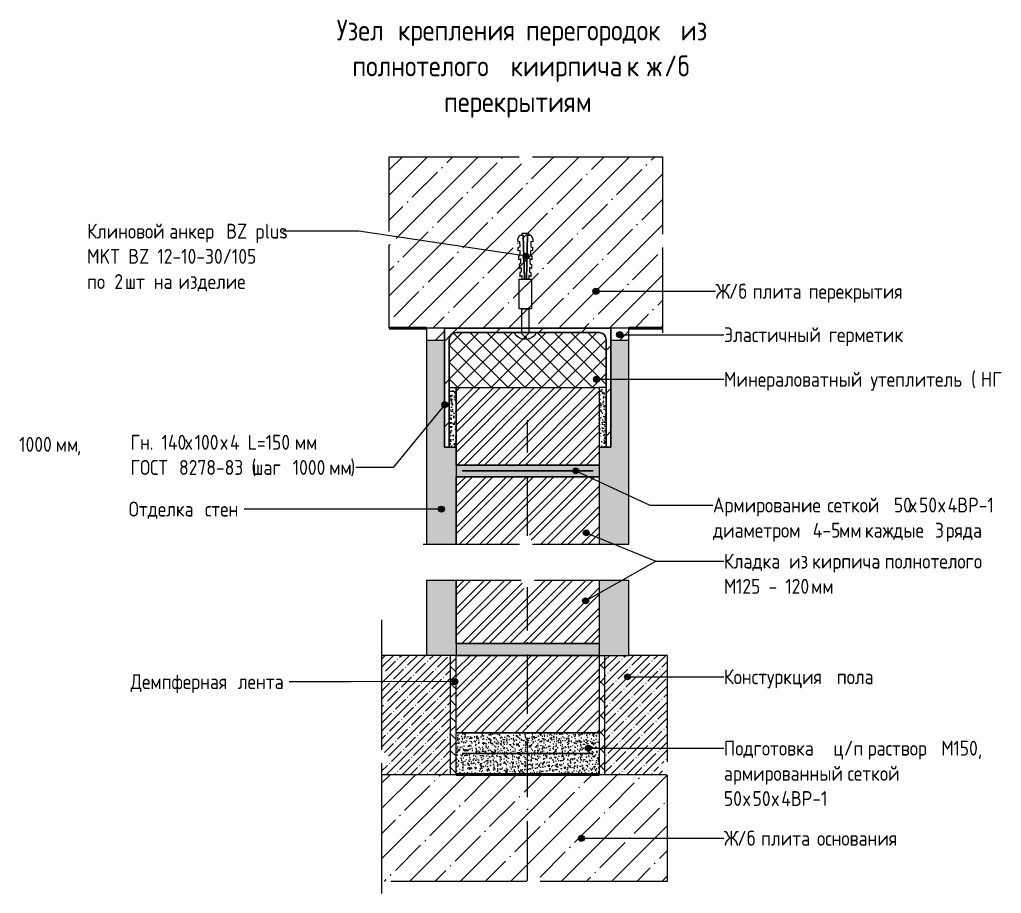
# Model space of a CAD drawing. Header units: millimetres. Extents: x -68946 to 288321, y -402657 to 324925.
# Drawn here: x 281234 to 282059, y 265297 to 266031 of the extents above; entities that cross this region are included whole.
import ezdxf

# ---------------------------------------------------------------- set-up
doc = ezdxf.new("R2010")
doc.units = ezdxf.units.MM
doc.linetypes.add('ADSK_Осевая', pattern=[70, 50, -10, 0, -10])
for name, color, linetype, lineweight in [('A-DETL-____-CNTR', 250, 'ADSK_Осевая', 9), ('A-DETL-____-MEDM', 250, 'Continuous', 30), ('A-DETL-____-OTLN', 250, 'Continuous', 5), ('A-DETL-____-THIN', 250, 'Continuous', 9), ('A-DETL-GENF-OTLN', 250, 'Continuous', 5), ('G-____-____-TEXT', 250, 'Continuous', 9)]:
    doc.layers.add(name, color=color, linetype=linetype, lineweight=lineweight)
doc.styles.add('GOST Common_3', font='', dxfattribs={"width": 0.9, "height": 12.5})
doc.styles.add('GOST Common_B', font='', dxfattribs={"width": 0.9, "height": 17.5})
doc.styles.get('GOST Common_3').set_extended_font_data('GOST Common')
doc.styles.get('GOST Common_B').set_extended_font_data('GOST Common', bold=True)
pattern_1 = [(0, (278695.5668, 263183.1883), (4.064, 1.016), [0.16764, -2.88, 0.16764, -2.88, -16.256]), (0, (278695.5668, 263183.1883), (4.064, 1.016), [-6.096, 0.16764, -5.928, 0.16764, -2.88, -7.112]), (0, (278695.5668, 263183.1883), (4.064, 1.016), [-15.24, 0.16764, -1.864, 0.16764, -4.912]), (120, (278697.0908, 263183.6963), (-2.9118818, 3.01152724), [0.16764, -2.88, 0.16764, -2.88, -16.256]), (120, (278697.0908, 263183.6963), (-2.9118818, 3.01152724), [-6.096, 0.16764, -5.928, 0.16764, -2.88, -7.112]), (120, (278697.0908, 263183.6963), (-2.9118818, 3.01152724), [-15.24, 0.16764, -1.864, 0.16764, -4.912]), (240, (278697.5988, 263185.7283), (-1.1521182, -4.02752724), [0.16764, -2.88, 0.16764, -2.88, -16.256]), (240, (278697.5988, 263185.7283), (-1.1521182, -4.02752724), [-6.096, 0.16764, -5.928, 0.16764, -2.88, -7.112]), (240, (278697.5988, 263185.7283), (-1.1521182, -4.02752724), [-15.24, 0.16764, -1.864, 0.16764, -4.912])]
pattern_2 = [(315, (-2238.359, 2905.072), (8.55387, 8.55387), []), (315, (-2238.359, 2899.37), (8.55387, 8.55387), [])]
pattern_3 = [(50, (278695.567, 263183.1883), (7.287275, -0.637261), [0.762, -8.382]), (355, (278695.567, 263183.188), (-1.409327, 7.64191), [0.6096, -6.706]), (100.451, (278696.174, 263183.135), (5.877948, 7.004428), [0.6476, -7.124]), (46.184, (278695.567, 263185.22), (10.84306, -1.681252), [1.143, -12.573]), (96.636, (278696.47, 263185.08), (9.495948, 9.896668), [0.9714, -10.685]), (351.184, (278695.567, 263185.22), (9.495953, 9.896555), [0.9144, -10.058]), (21, (278696.583, 263184.7123), (6.064644, -4.090302), [0.762, -8.382]), (326, (278696.583, 263184.712), (2.472247, 7.367021), [0.6096, -6.706]), (71.451, (278697.088, 263184.371), (8.536783, 3.276526), [0.6476, -7.124]), (37.5, (278695.5668, 263183.1883), (0.1236133, 3.3821639), [0.16764, -6.457, 0.16764, -6.64, -6.731]), (37.5, (278695.5668, 263183.1883), (0.1236133, 3.3821639), [-13.432, 0.16764, -6.563]), (7.5, (278695.567, 263183.1883), (2.6728276, 4.0071558), [0.16764, -3.713, 0.16764, -6.304, -2.565]), (7.5, (278695.567, 263183.1883), (2.6728276, 4.0071558), [-10.353, 0.16764, -2.398]), (327.5, (278693.3008, 263183.1883), (5.4234019, -0.2288281), [0.16764, -2.372, 0.16764, -7.757, -10.516]), (327.5, (278693.3008, 263183.1883), (5.4234019, -0.2288281), [-10.465, 0.16764, -10.348]), (317.5, (278692.285, 263183.1883), (5.924998, 1.0174316), [0.16764, -3.134, 0.16764, -5.095, -7.468]), (317.5, (278692.285, 263183.1883), (5.924998, 1.0174316), [-8.565, 0.16764, -7.3])]
pattern_4 = [(45, (278695.567, 263183.188), (-21.2132, 21.2132), [30, -5, 1, -5]), (45, (278695.567, 263204.388), (-21.2132, 21.2132), [])]
pattern_5 = [(45, (278695.567, 263183.188), (-6.735192, 6.735192), []), (45, (278702.302, 263183.188), (-6.735192, 6.735192), [11.906, -2.381, 0.16764, -2.214])]
pattern_6 = [(45, (278695.567, 263183.188), (-7.071068, 7.071068), []), (135, (278695.567, 263183.188), (-7.071068, -7.071068), [])]

# ---------------------------------------------------------------- blocks, each defined once
blk = doc.blocks.new('DET_Кладка_Кирпич_Разрез2 - 120мм_10мм__обычный-25064723-АР2_Узлы крепления стен_2_7')
at = {"layer": 'A-DETL-GENF-OTLN', "lineweight": 9}
h = blk.add_hatch(dxfattribs=at)
h.set_pattern_fill('FP_45', color=256, style=0, pattern_type=2)
h.set_pattern_definition(pattern_2)
h.paths.add_polyline_path([(10, -120), (75, -120), (75, 0), (10, 0)])
h = blk.add_hatch(dxfattribs=at)
h.set_pattern_fill('FP_45', color=256, style=0, pattern_type=2)
h.set_pattern_definition(pattern_2)
h.paths.add_polyline_path([(85, -62.82), (85, -120), (138.2, -120), (138.2, -65.63), (129.54, -57.25), (138.2, -54.5), (138.2, 0), (85, 0), (85, -60)])
h = blk.add_hatch(dxfattribs=at)
h.set_pattern_fill('FP_45', color=256, style=0, pattern_type=2)
h.set_pattern_definition(pattern_2)
h.paths.add_polyline_path([(168.2, -64.15), (168.2, -120), (225, -120), (225, 0), (168.2, 0), (168.2, -53.02), (176.86, -61.4), (176.76, -61.43)])
h = blk.add_hatch(dxfattribs=at)
h.set_pattern_fill('FP_45', color=256, style=0, pattern_type=2)
h.set_pattern_definition(pattern_2)
h.paths.add_polyline_path([(235, -120), (300, -120), (300, 0), (235, 0)])
at = {"layer": 'A-DETL-GENF-OTLN', "lineweight": 30}
for p, q in [((138.2, 0), (85, 0)), ((225, 0), (168.2, 0)), ((250, 0), (235, 0))]:
    blk.add_line(p, q, dxfattribs=at)
blk = doc.blocks.new('ADSK_Обрыв_Линия - По умолчанию-34239670-АР2_Узлы крепления стен_2_7')
at = {"layer": 'A-DETL-GENF-OTLN', "lineweight": 9}
for p, q in [((7.7, 0), (114.5, 0)), ((125.63, 0), (240, 0))]:
    blk.add_line(p, q, dxfattribs=at)
blk = doc.blocks.new('ADSK_Обрыв_Линия - По умолчанию-34239665-АР2_Узлы крепления стен_2_7')
at = {"layer": 'A-DETL-GENF-OTLN', "lineweight": 9}
for p, q in [((0, 0), (109.5, 0)), ((120.63, 0), (230, 0))]:
    blk.add_line(p, q, dxfattribs=at)
blk = doc.blocks.new('ADSK_Обрыв_Линия - По умолчанию-34239632-АР2_Узлы крепления стен_2_7')
at = {"layer": 'A-DETL-GENF-OTLN', "lineweight": 9}
for p, q in [((0, 0), (89.5, 0)), ((100.63, 0), (190, 0))]:
    blk.add_line(p, q, dxfattribs=at)
blk = doc.blocks.new('ADSK_Обрыв_Линия - По умолчанию-34239668-АР2_Узлы крепления стен_2_7')
at = {"layer": 'A-DETL-GENF-OTLN', "lineweight": 9}
for p, q in [((0, 0), (79.5, 0)), ((90.63, 0), (170, 0))]:
    blk.add_line(p, q, dxfattribs=at)
blk = doc.blocks.new('ADSK_Обрыв_Линия - По умолчанию-34239669-АР2_Узлы крепления стен_2_7')
at = {"layer": 'A-DETL-GENF-OTLN', "lineweight": 9}
for p, q in [((0, 0), (80.85, 0)), ((91.98, 0), (172.7, 0))]:
    blk.add_line(p, q, dxfattribs=at)
blk = doc.blocks.new('ADSK_Обрыв_Линия - По умолчанию-34239686-АР2_Узлы крепления стен_2_7')
at = {"layer": 'A-DETL-GENF-OTLN', "lineweight": 9}
for p, q in [((0, 0), (70, 0)), ((81.13, 0), (144.12, 0))]:
    blk.add_line(p, q, dxfattribs=at)
blk = doc.blocks.new('ADSK_Обрыв_Линия - По умолчанию-34239688-АР2_Узлы крепления стен_2_7')
at = {"layer": 'A-DETL-GENF-OTLN', "lineweight": 9}
for p, q in [((6.88, 0), (72, 0)), ((83.13, 0), (155, 0))]:
    blk.add_line(p, q, dxfattribs=at)
blk = doc.blocks.new('ADSK_Обрыв_Линия - По умолчанию-34239690-АР2_Узлы крепления стен_2_7')
at = {"layer": 'A-DETL-GENF-OTLN', "lineweight": 9}
for p, q in [((0, 0), (109.29, 0)), ((120.42, 0), (229.57, 0))]:
    blk.add_line(p, q, dxfattribs=at)

msp = doc.modelspace()

# ---------------------------------------------------------------- hatches: boundary and pattern name
at = {"layer": 'A-DETL-GENF-OTLN', "lineweight": 9}
h = msp.add_hatch(dxfattribs=at)
h.set_pattern_fill('FP_40', color=90, style=0, pattern_type=2)
h.set_pattern_definition(pattern_4)
h.paths.add_polyline_path([(281544.3314, 265771.5476), (281773.9052, 265771.5476), (281773.9052, 265839.4149), (281765.2449, 265847.7958), (281773.9052, 265850.5458), (281773.9052, 265915.6708), (281664.7491, 265915.6708), (281656.3683, 265907.0105), (281653.6183, 265915.6708), (281544.3314, 265915.6708), (281544.3314, 265852.6775), (281552.9916, 265844.2967), (281544.3314, 265841.5467)])
at = {"layer": 'A-DETL-GENF-OTLN'}
h = msp.add_hatch(dxfattribs=at)
h.set_pattern_fill('FP_49', color=130, style=0, pattern_type=2)
h.set_pattern_definition([(45, (279569.962, 263182.581), (-14.14214, 14.14214), []), (135, (279569.962, 263182.581), (-14.14214, -14.14214), [])])
h.paths.add_polyline_path([(281575.6391, 265761.553), (281590.6391, 265761.553), (281590.6391, 265771.5476), (281575.6391, 265771.5476)])
at = {"layer": 'A-DETL-GENF-OTLN', "lineweight": 9}
h = msp.add_hatch(dxfattribs=at)
h.set_pattern_fill('FP_51', color=90, style=0, pattern_type=2)
h.set_pattern_definition([(45, (385935.483, 274842.728), (-17.960512, 17.960512), [])])
h.paths.add_polyline_path([(281590.6391, 265671.5476), (281594.6391, 265671.5476), (281594.6391, 265761.9554), (281594.8435, 265763.5083), (281595.4429, 265764.9554), (281596.3964, 265766.198), (281597.6391, 265767.1515), (281599.0861, 265767.7509), (281600.6391, 265767.9554), (281720.6391, 265767.9554), (281722.192, 265767.7509), (281723.6391, 265767.1515), (281724.8817, 265766.198), (281725.8352, 265764.9554), (281726.4346, 265763.5083), (281726.6391, 265761.5476), (281726.6391, 265671.5476), (281730.6391, 265671.5476), (281730.6391, 265771.5476), (281590.6391, 265771.5476), (281590.6391, 265675.5101)])
at = {"layer": 'A-DETL-GENF-OTLN'}
h = msp.add_hatch(dxfattribs=at)
h.set_pattern_fill('FP_50', color=130, style=0, pattern_type=2)
h.set_pattern_definition([(45, (279724.962, 263182.581), (-14.14214, 14.14214), []), (135, (279724.962, 263182.581), (-14.14214, -14.14214), [])])
h.paths.add_polyline_path([(281745.6391, 265761.553), (281745.6391, 265771.5476), (281730.6391, 265771.5476), (281730.6391, 265761.553)])
h = msp.add_hatch(dxfattribs=at)
h.set_pattern_fill('FP_37', color=130, style=0, pattern_type=2)
h.set_pattern_definition(pattern_6)
h.paths.add_polyline_path([(281594.6391, 265721.5476), (281726.6391, 265721.5476), (281726.6391, 265761.9554), (281726.4346, 265763.5083), (281725.8352, 265764.9554), (281724.8817, 265766.198), (281723.6391, 265767.1515), (281722.192, 265767.7509), (281720.6391, 265767.9554), (281600.6391, 265767.9554), (281599.0861, 265767.7509), (281597.6391, 265767.1515), (281596.3964, 265766.198), (281595.4429, 265764.9554), (281594.8435, 265763.5083), (281594.6391, 265761.553)])
h = msp.add_hatch(dxfattribs=at)
h.set_pattern_fill('FP_39', color=130, style=0, pattern_type=2)
h.set_pattern_definition(pattern_1)
h.paths.add_polyline_path([(281575.6391, 265496.5476), (281600.6391, 265496.5476), (281600.6391, 265559.7515), (281575.6391, 265559.7515), (281575.6391, 265506.5476)])
h.paths.add_polyline_path([(281600.6391, 265589.7515), (281600.6391, 265671.5476), (281590.6391, 265671.5476), (281590.6391, 265761.553), (281575.6391, 265761.553), (281575.6391, 265589.7515)])
h = msp.add_hatch(dxfattribs=at)
h.set_pattern_fill('FP_39', color=130, style=0, pattern_type=2)
h.set_pattern_definition(pattern_1)
h.paths.add_polyline_path([(281725.6391, 265496.5476), (281745.6391, 265496.5476), (281745.6391, 265559.7515), (281720.6391, 265559.7515), (281720.6391, 265496.5476)])
h.paths.add_polyline_path([(281745.6391, 265589.7515), (281745.6391, 265761.5476), (281730.6391, 265761.5476), (281730.6391, 265671.5476), (281720.6391, 265671.5476), (281720.6391, 265589.7515)])
h = msp.add_hatch(dxfattribs=at)
h.set_pattern_fill('FP_41', color=130, style=0, pattern_type=2)
h.set_pattern_definition(pattern_3)
h.paths.add_polyline_path([(281594.6391, 265671.5476), (281600.6391, 265671.5476), (281600.6391, 265721.5476), (281594.6391, 265721.5476), (281594.6391, 265675.5101)])
h = msp.add_hatch(dxfattribs=at)
h.set_pattern_fill('FP_41', color=130, style=0, pattern_type=2)
h.set_pattern_definition(pattern_3)
h.paths.add_polyline_path([(281726.6391, 265671.5476), (281726.6391, 265721.5476), (281720.6391, 265721.5476), (281720.6391, 265671.5476)])
h = msp.add_hatch(dxfattribs=at)
h.set_pattern_fill('FP_41', color=130, style=0, pattern_type=2)
h.set_pattern_definition(pattern_3)
h.paths.add_polyline_path([(281720.6391, 265496.5476), (281720.6391, 265506.5476), (281600.6391, 265506.5476), (281600.6391, 265496.5476)])
h.paths.add_polyline_path([(281600.6391, 265646.5476), (281720.6391, 265646.5476), (281720.6391, 265656.5476), (281600.6391, 265656.5476)])
at = {"layer": 'A-DETL-GENF-OTLN', "lineweight": 9}
h = msp.add_hatch(dxfattribs=at)
h.set_pattern_fill('FP_48', color=170, style=0, pattern_type=2)
h.set_pattern_definition(pattern_5)
h.paths.add_polyline_path([(281546.7993, 265396.5476), (281595.6391, 265396.5476), (281595.6391, 265496.5476), (281538.1391, 265496.5476), (281538.1391, 265417.1785), (281546.7993, 265408.7976), (281538.1391, 265406.0476), (281538.1391, 265396.5476)])
at = {"layer": 'A-DETL-GENF-OTLN'}
h = msp.add_hatch(dxfattribs=at)
h.set_pattern_fill('FP_37', color=130, style=0, pattern_type=2)
h.set_pattern_definition(pattern_6)
h.paths.add_polyline_path([(281600.6391, 265396.5476), (281600.6391, 265496.5476), (281595.6391, 265496.5476), (281595.6391, 265396.5476)])
h = msp.add_hatch(dxfattribs=at)
h.set_pattern_fill('FP_37', color=130, style=0, pattern_type=2)
h.set_pattern_definition(pattern_6)
h.paths.add_polyline_path([(281725.6391, 265396.5476), (281725.6391, 265496.5476), (281720.6391, 265496.5476), (281720.6391, 265396.5476)])
at = {"layer": 'A-DETL-GENF-OTLN', "lineweight": 9}
h = msp.add_hatch(dxfattribs=at)
h.set_pattern_fill('FP_48', color=170, style=0, pattern_type=2)
h.set_pattern_definition(pattern_5)
h.paths.add_polyline_path([(281769.2817, 265396.5476), (281777.29, 265396.5476), (281769.2817, 265404.2976), (281777.9419, 265407.0476), (281777.9419, 265496.5476), (281725.6391, 265496.5476), (281725.6391, 265396.5476)])
at = {"layer": 'A-DETL-GENF-OTLN'}
h = msp.add_hatch(dxfattribs=at)
h.set_pattern_fill('FP_41', color=130, style=0, pattern_type=2)
h.set_pattern_definition(pattern_3)
h.paths.add_polyline_path([(281600.6391, 265396.5476), (281720.6391, 265396.5476), (281720.6391, 265431.5476), (281600.6391, 265431.5476)])
at = {"layer": 'A-DETL-GENF-OTLN', "lineweight": 9}
h = msp.add_hatch(dxfattribs=at)
h.set_pattern_fill('FP_40', color=90, style=0, pattern_type=2)
h.set_pattern_definition(pattern_4)
h.paths.add_polyline_path([(281575.6391, 265306.5476), (281660.0082, 265306.5476), (281668.3891, 265315.2078), (281671.1391, 265306.5476), (281777.9419, 265306.5476), (281777.9419, 265395.9167), (281777.29, 265396.5476), (281538.1391, 265396.5476), (281538.1391, 265306.5476)])
at = {"layer": 'G-____-____-TEXT'}
h = msp.add_hatch(color=110, dxfattribs=at)
edge = h.paths.add_edge_path()
edge.add_arc((281659.3154, 265831.9246), 2.5, 0, 360)
h = msp.add_hatch(color=110, dxfattribs=at)
edge = h.paths.add_edge_path()
edge.add_arc((281718.0764, 265802.5129), 2.5, 0, 360)
h = msp.add_hatch(color=110, dxfattribs=at)
edge = h.paths.add_edge_path()
edge.add_arc((281737.9441, 265766.0664), 2.5, 0, 360)
h = msp.add_hatch(color=110, dxfattribs=at)
edge = h.paths.add_edge_path()
edge.add_arc((281718.5021, 265728.5664), 2.5, 0, 360)
h = msp.add_hatch(color=110, dxfattribs=at)
edge = h.paths.add_edge_path()
edge.add_arc((281590.9978, 265707.275), 2.5, 0, 360)
h = msp.add_hatch(color=110, dxfattribs=at)
edge = h.paths.add_edge_path()
edge.add_arc((281701.1007, 265651.6035), 2.5, 0, 360)
h = msp.add_hatch(color=110, dxfattribs=at)
edge = h.paths.add_edge_path()
edge.add_arc((281588.1332, 265619.491), 2.5, 0, 360)
h = msp.add_hatch(color=110, dxfattribs=at)
edge = h.paths.add_edge_path()
edge.add_arc((281709.8486, 265599.5188), 2.5, 0, 360)
h = msp.add_hatch(color=110, dxfattribs=at)
edge = h.paths.add_edge_path()
edge.add_arc((281709.3723, 265542.3853), 2.5, 0, 360)
h = msp.add_hatch(color=110, dxfattribs=at)
edge = h.paths.add_edge_path()
edge.add_arc((281599.4264, 265474.4906), 2.5, 0, 360)
h = msp.add_hatch(color=110, dxfattribs=at)
edge = h.paths.add_edge_path()
edge.add_arc((281744.5839, 265478.5581), 2.5, 0, 360)
h = msp.add_hatch(color=110, dxfattribs=at)
edge = h.paths.add_edge_path()
edge.add_arc((281711.6081, 265418.5581), 2.5, 0, 360)
h = msp.add_hatch(color=110, dxfattribs=at)
edge = h.paths.add_edge_path()
edge.add_arc((281705.8402, 265342.8455), 2.5, 0, 360)

# ---------------------------------------------------------------- linework, layer by layer
at = {"layer": 'A-DETL-____-CNTR'}
for p, q in [((281660.6391, 265596.9636), (281660.6391, 265694.1776)), ((281660.6391, 265307.1995), (281660.6391, 265553.9329))]:
    msp.add_line(p, q, dxfattribs=at)
at = {"layer": 'A-DETL-____-MEDM'}
for p, q in [((281730.6391, 265771.5476), (281590.6391, 265771.5476)), ((281590.6391, 265771.5476), (281590.6391, 265671.5476)), ((281730.6391, 265671.5476), (281730.6391, 265771.5476)), ((281600.6391, 265767.9554), (281720.6391, 265767.9554)), ((281594.6391, 265671.5476), (281594.6391, 265761.9554)), ((281726.6391, 265761.9554), (281726.6391, 265671.5476)), ((281590.6391, 265671.5476), (281594.6391, 265671.5476)), ((281726.6391, 265671.5476), (281730.6391, 265671.5476))]:
    msp.add_line(p, q, dxfattribs=at)
for centre, start, end in [((281600.6391, 265761.9554), 90, 180), ((281720.6391, 265761.9554), 360, 90)]:
    msp.add_arc(centre, 6, start, end, dxfattribs=at)
at = {"layer": 'A-DETL-____-OTLN', "lineweight": 9}
for p, q in [((281652.3629, 265846.6356), (281654.055, 265849.5967)), ((281652.786, 265844.0975), (281652.3629, 265846.6356)), ((281654.055, 265849.5967), (281657.0161, 265849.5967)), ((281655.747, 265849.5967), (281656.17, 265851.2887)), ((281657.0161, 265849.5967), (281655.747, 265849.5967)), ((281656.17, 265851.2887), (281658.7081, 265851.2887)), ((281657.8621, 265812.7946), (281657.0161, 265849.5967)), ((281657.0161, 265849.5967), (281657.8621, 265812.7946)), ((281658.7081, 265851.2887), (281661.2462, 265851.2887)), ((281660.4002, 265849.5967), (281659.5541, 265812.7946)), ((281659.5541, 265812.7946), (281660.4002, 265849.5967)), ((281662.0922, 265849.5967), (281660.4002, 265849.5967)), ((281660.4002, 265849.5967), (281663.3612, 265849.5967)), ((281661.2462, 265851.2887), (281662.0922, 265849.5967)), ((281663.3612, 265849.5967), (281665.0533, 265846.6356)), ((281665.0533, 265846.6356), (281665.0533, 265844.0975)), ((281654.055, 265844.5205), (281652.786, 265844.0975)), ((281652.786, 265839.4444), (281654.478, 265840.2904)), ((281652.786, 265836.4833), (281652.786, 265839.4444)), ((281654.478, 265840.2904), (281654.055, 265844.5205)), ((281665.0533, 265844.0975), (281663.3612, 265844.5205)), ((281663.3612, 265844.5205), (281663.3612, 265840.2904)), ((281663.3612, 265840.2904), (281664.6303, 265839.4444)), ((281664.6303, 265839.4444), (281664.6303, 265836.4833)), ((281654.478, 265836.9063), (281652.786, 265836.4833)), ((281653.209, 265832.2532), (281654.478, 265832.6762)), ((281653.209, 265828.8691), (281653.209, 265832.2532)), ((281654.901, 265829.7151), (281653.209, 265828.8691)), ((281654.478, 265832.6762), (281654.478, 265836.9063)), ((281654.901, 265825.908), (281654.901, 265829.7151)), ((281664.2073, 265828.8691), (281662.5152, 265829.7151)), ((281662.5152, 265829.7151), (281662.5152, 265825.908)), ((281664.6303, 265836.4833), (281662.9382, 265836.9063)), ((281662.9382, 265836.9063), (281662.9382, 265832.6762)), ((281662.9382, 265832.6762), (281664.2073, 265832.2532)), ((281664.2073, 265832.2532), (281664.2073, 265828.8691)), ((281654.901, 265825.908), (281653.632, 265825.062)), ((281653.632, 265825.062), (281653.632, 265821.6779)), ((281653.632, 265821.6779), (281655.324, 265822.5239)), ((281655.324, 265822.5239), (281655.324, 265818.7168)), ((281663.7843, 265821.6779), (281662.0922, 265822.5239)), ((281662.0922, 265822.5239), (281662.0922, 265818.7168)), ((281662.5152, 265825.908), (281663.7843, 265825.062)), ((281663.7843, 265825.062), (281663.7843, 265821.6779)), ((281653.632, 265787.8369), (281653.632, 265812.7946)), ((281653.632, 265812.7946), (281663.7843, 265812.7946)), ((281655.324, 265818.7168), (281654.055, 265818.2938)), ((281654.055, 265818.2938), (281654.055, 265814.9097)), ((281654.055, 265814.9097), (281655.747, 265815.7557)), ((281655.747, 265815.7557), (281655.747, 265812.7946)), ((281655.747, 265812.7946), (281657.8621, 265812.7946)), ((281661.6692, 265812.7946), (281659.5541, 265812.7946)), ((281663.3612, 265814.9097), (281661.6692, 265815.7557)), ((281661.6692, 265815.7557), (281661.6692, 265812.7946)), ((281662.0922, 265818.7168), (281663.3612, 265818.2938)), ((281663.3612, 265818.2938), (281663.3612, 265814.9097)), ((281663.7843, 265812.7946), (281663.7843, 265787.8369)), ((281658.7081, 265787.8369), (281653.632, 265787.8369)), ((281655.747, 265767.9554), (281655.747, 265787.8369)), ((281655.747, 265787.8369), (281661.6692, 265787.8369)), ((281663.7843, 265787.8369), (281658.7081, 265787.8369)), ((281661.6692, 265787.8369), (281661.6692, 265767.9554)), ((281649.8249, 265767.9554), (281655.747, 265767.9554)), ((281649.8249, 265767.1094), (281649.8249, 265767.9554)), ((281651.0939, 265764.9943), (281649.8249, 265767.1094)), ((281653.209, 265763.7253), (281651.0939, 265764.9943)), ((281655.324, 265762.4562), (281653.209, 265763.7253)), ((281659.5541, 265764.1483), (281657.8621, 265764.1483)), ((281657.8621, 265764.1483), (281657.8621, 265762.0332)), ((281659.5541, 265762.0332), (281659.5541, 265764.1483)), ((281661.6692, 265767.9554), (281667.5914, 265767.9554)), ((281664.2073, 265763.7253), (281662.0922, 265762.4562)), ((281666.3223, 265764.9943), (281664.2073, 265763.7253)), ((281667.5914, 265767.1094), (281666.3223, 265764.9943)), ((281667.5914, 265767.9554), (281667.5914, 265767.1094)), ((281575.6391, 265761.553), (281575.6391, 265589.7515)), ((281657.8621, 265762.0332), (281655.324, 265762.4562)), ((281662.0922, 265762.4562), (281659.5541, 265762.0332)), ((281745.6391, 265589.7515), (281745.6391, 265761.5476)), ((281594.6391, 265721.5476), (281720.6391, 265721.5476)), ((281726.6391, 265721.5476), (281720.6391, 265721.5476)), ((281594.6391, 265671.5476), (281600.6391, 265671.5476)), ((281720.6391, 265671.5476), (281720.6391, 265589.7515)), ((281720.6391, 265671.5476), (281726.6391, 265671.5476)), ((281600.6391, 265656.5476), (281600.6391, 265646.5476)), ((281575.6391, 265559.7515), (281575.6391, 265496.5476)), ((281720.6391, 265559.7515), (281720.6391, 265496.5476)), ((281745.6391, 265496.5476), (281745.6391, 265559.7515)), ((281600.6391, 265506.5476), (281600.6391, 265496.5476)), ((281720.6391, 265496.5476), (281745.6391, 265496.5476))]:
    msp.add_line(p, q, dxfattribs=at)
at = {"layer": 'A-DETL-____-OTLN', "lineweight": 50}
for p, q in [((281544.3314, 265771.5476), (281575.6391, 265771.5476)), ((281745.6391, 265771.5476), (281773.9052, 265771.5476)), ((281720.6391, 265396.5476), (281600.6391, 265396.5476))]:
    msp.add_line(p, q, dxfattribs=at)
at = {"layer": 'A-DETL-____-OTLN', "lineweight": 30}
for p, q in [((281600.6391, 265671.5476), (281600.6391, 265721.5476)), ((281720.6391, 265656.5476), (281600.6391, 265656.5476)), ((281605.6391, 265651.5476), (281715.6391, 265651.5476)), ((281600.6391, 265646.5476), (281720.6391, 265646.5476)), ((281720.6391, 265506.5476), (281600.6391, 265506.5476)), ((281600.6391, 265496.5476), (281720.6391, 265496.5476)), ((281720.6391, 265431.5476), (281600.6391, 265431.5476)), ((281605.6391, 265414.0476), (281715.6391, 265414.0476))]:
    msp.add_line(p, q, dxfattribs=at)
at = {"layer": 'A-DETL-____-OTLN', "lineweight": 20}
for p, q in [((281720.6391, 265721.5476), (281720.6391, 265671.5476)), ((281595.6391, 265496.5476), (281538.1391, 265496.5476)), ((281600.6391, 265496.5476), (281595.6391, 265496.5476)), ((281595.6391, 265496.5476), (281595.6391, 265396.5476)), ((281600.6391, 265396.5476), (281600.6391, 265496.5476)), ((281720.6391, 265496.5476), (281720.6391, 265396.5476)), ((281725.6391, 265396.5476), (281725.6391, 265496.5476)), ((281777.9419, 265496.5476), (281745.6391, 265496.5476)), ((281538.1391, 265396.5476), (281595.6391, 265396.5476)), ((281595.6391, 265396.5476), (281600.6391, 265396.5476)), ((281720.6391, 265396.5476), (281725.6391, 265396.5476)), ((281725.6391, 265396.5476), (281777.29, 265396.5476))]:
    msp.add_line(p, q, dxfattribs=at)
at = {"layer": 'A-DETL-____-THIN'}
for p, q in [((281590.6391, 265771.5476), (281575.6391, 265771.5476)), ((281575.6391, 265771.5476), (281575.6391, 265761.553)), ((281745.6391, 265771.5476), (281730.6391, 265771.5476)), ((281745.6391, 265761.553), (281745.6391, 265771.5476)), ((281575.6391, 265761.553), (281590.6391, 265761.553)), ((281730.6391, 265761.553), (281745.6391, 265761.553))]:
    msp.add_line(p, q, dxfattribs=at)
at = {"layer": 'G-____-____-TEXT', "color": 110}
for p, q in [((281518.7202, 265853.0746), (281454.9187, 265853.0746)), ((281659.3154, 265831.9246), (281518.7202, 265853.0746)), ((281718.0764, 265802.5129), (281818.549, 265802.5129)), ((281737.9441, 265766.0664), (281825.6274, 265766.0664)), ((281718.5021, 265728.5664), (281825.6274, 265728.5664)), ((281590.9978, 265707.275), (281547.6286, 265654.4906)), ((281523.8392, 265654.4906), (281516.1546, 265654.4906)), ((281547.6286, 265654.4906), (281523.8392, 265654.4906)), ((281701.1007, 265651.6035), (281763.2311, 265622.901)), ((281763.2311, 265622.901), (281816.4096, 265622.901)), ((281486.8952, 265619.491), (281422.3609, 265619.491)), ((281588.1332, 265619.491), (281486.8952, 265619.491)), ((281709.8486, 265599.5188), (281768.5221, 265575.7364)), ((281709.3723, 265542.3853), (281768.5221, 265575.7364)), ((281768.5221, 265575.7364), (281825.6274, 265575.7364)), ((281768.5221, 265575.7364), (281825.6274, 265575.7364)), ((281512.3847, 265474.4573), (281460.1953, 265474.4573)), ((281599.4264, 265474.4906), (281512.3847, 265474.4573)), ((281744.5839, 265478.5581), (281825.6274, 265478.5581)), ((281711.6081, 265418.5581), (281825.6274, 265418.5581)), ((281705.8402, 265342.8455), (281825.6274, 265342.8455))]:
    msp.add_line(p, q, dxfattribs=at)
for centre in [(281659.3154, 265831.9246), (281718.0764, 265802.5129), (281737.9441, 265766.0664), (281718.5021, 265728.5664), (281590.9978, 265707.275), (281701.1007, 265651.6035), (281588.1332, 265619.491), (281709.8486, 265599.5188), (281709.3723, 265542.3853), (281599.4264, 265474.4906), (281744.5839, 265478.5581), (281711.6081, 265418.5581), (281705.8402, 265342.8455)]:
    msp.add_circle(centre, 2.5, dxfattribs=at)

# ---------------------------------------------------------------- block references
at = {"layer": 'A-DETL-GENF-OTLN', "lineweight": 9}
for name, p, rotation in [('ADSK_Обрыв_Линия - По умолчанию-34239686-АР2_Узлы крепления стен_2_7', (281544.3314, 265771.5476), 89.9999999999999), ('ADSK_Обрыв_Линия - По умолчанию-34239688-АР2_Узлы крепления стен_2_7', (281773.9052, 265922.5458), 269.9999999999999), ('DET_Кладка_Кирпич_Разрез2 - 120мм_10мм__обычный-25064723-АР2_Узлы крепления стен_2_7', (281600.6391, 265421.5476), 90), ('ADSK_Обрыв_Линия - По умолчанию-34239669-АР2_Узлы крепления стен_2_7', (281745.6391, 265589.7515), 180), ('ADSK_Обрыв_Линия - По умолчанию-34239665-АР2_Узлы крепления стен_2_7', (281538.1391, 265296.5476), 89.99999999999984), ('ADSK_Обрыв_Линия - По умолчанию-34239632-АР2_Узлы крепления стен_2_7', (281777.9419, 265496.5476), 269.9999999999998), ('ADSK_Обрыв_Линия - По умолчанию-34239670-АР2_Узлы крепления стен_2_7', (281785.6391, 265306.5476), 180)]:
    msp.add_blockref(name, p, dxfattribs=dict(at, rotation=rotation))
for name, p in [('ADSK_Обрыв_Линия - По умолчанию-34239690-АР2_Узлы крепления стен_2_7', (281544.3314, 265915.6708)), ('ADSK_Обрыв_Линия - По умолчанию-34239668-АР2_Узлы крепления стен_2_7', (281575.6391, 265559.7515))]:
    msp.add_blockref(name, p, dxfattribs=at)

# ---------------------------------------------------------------- texts
at = {"layer": 'G-____-____-TEXT', "color": 7, "attachment_point": 1}
for s, insert, char_height, width, style in [('Узел', (281500.1746, 266030.7974), 17.5, 55.556944, 'GOST Common_B'), ('из', (281789.1988, 266030.7974), 17.5, 26.335434, 'GOST Common_B'), ('крепления', (281551.6692, 266030.7974), 17.5, 123.379706, 'GOST Common_B'), ('перегородок', (281659.1231, 266030.7974), 17.5, 150.797419, 'GOST Common_B'), ('полнотелого', (281513.2715, 266000.7011), 17.5, 154.405012, 'GOST Common_B'), ('киирпича', (281646.3238, 266000.7011), 17.5, 111.474647, 'GOST Common_B'), ('\\fGOST Common|b1|i0|c204|p34|;\\W.9;к', (281743.9551, 266000.7011), 17.5, 13.708856, 'GOST Common_B'), ('\\fGOST Common|b1|i0|c204|p34|;\\W.9;ж', (281760.9215, 266000.7011), 17.5, 17.677209, 'GOST Common_B'), ('\\fGOST Common|b1|i0|c204|p34|;\\W.9;/', (281775.5067, 266000.7011), 17.5, 13.708856, 'GOST Common_B'), ('\\fGOST Common|b1|i0|c204|p34|;\\W.9;б', (281786.8176, 266000.7011), 17.5, 13.708856, 'GOST Common_B'), ('перекрытиям', (281590.3645, 265970.6047), 17.5, 158.012606, 'GOST Common_B'), ('Клиновой', (281290.3148, 265859.3246), 12.5, 79.006303, 'GOST Common_3'), ('анкер', (281359.3711, 265859.3246), 12.5, 49.784794, 'GOST Common_3'), (' BZ plus', (281400.4477, 265859.3246), 12.5, 66.018966, 'GOST Common_3'), ('MKT BZ 12-10-30/105', (281290.3148, 265838.158), 12.5, 173.525259, 'GOST Common_3'), ('по', (281290.3148, 265816.9913), 12.5, 19.481006, 'GOST Common_3'), (' 2 ', (281306.3883, 265816.9913), 12.5, 19.120247, 'GOST Common_3'), ('шт', (281322.1641, 265816.9913), 12.5, 24.531637, 'GOST Common_3'), ('на', (281346.2742, 265816.9913), 12.5, 20.563284, 'GOST Common_3'), ('изделие', (281367.1102, 265816.9913), 12.5, 67.462003, 'GOST Common_3'), ('\\fGOST Common|b0|i0|c204|p34|;\\W.9;Ж', (281818.549, 265808.7629), 12.5, 13.708856, 'GOST Common_3'), ('\\fGOST Common|b0|i0|c204|p34|;\\W.9;/', (281829.86, 265808.7629), 12.5, 9.740503, 'GOST Common_3'), ('\\fGOST Common|b0|i0|c204|p34|;\\W.9;б', (281837.8967, 265808.7629), 12.5, 9.740503, 'GOST Common_3'), ('плита', (281849.8029, 265808.7629), 12.5, 52.310109, 'GOST Common_3'), ('перекрытия', (281896.8326, 265808.7629), 12.5, 101.012625, 'GOST Common_3'), ('Эластичный', (281825.6274, 265772.3164), 12.5, 102.094903, 'GOST Common_3'), ('герметик', (281913.7336, 265772.3164), 12.5, 81.531619, 'GOST Common_3'), ('Минераловатный', (281825.6274, 265734.8164), 12.5, 144.664509, 'GOST Common_3'), ('утеплитель', (281948.8571, 265734.8164), 12.5, 102.455663, 'GOST Common_3'), (' (', (282033.3914, 265734.8164), 12.5, 10.101263, 'GOST Common_3'), ('НГ', (282041.7258, 265734.8164), 12.5, 20.563284, 'GOST Common_3'), (' 1000 ', (281226.393, 265680.1513), 12.5, 45.455681, 'GOST Common_3'), ('Гн', (281326.8453, 265681.9073), 12.5, 19.481006, 'GOST Common_3'), ('. 140', (281342.9187, 265681.9073), 12.5, 36.075937, 'GOST Common_3'), ('100', (281380.7211, 265681.9073), 12.5, 26.335434, 'GOST Common_3'), ('4 L=150 ', (281410.4867, 265681.9073), 12.5, 66.018966, 'GOST Common_3'), ('мм', (281263.8977, 265680.1513), 12.5, 21.645563, 'GOST Common_3'), ('\\fGOST Common|b0|i0|c204|p34|;\\W.9;х', (281372.6843, 265681.9073), 12.5, 9.740503, 'GOST Common_3'), ('\\fGOST Common|b0|i0|c204|p34|;\\W.9;х', (281402.45, 265681.9073), 12.5, 9.740503, 'GOST Common_3'), ('мм', (281464.9578, 265681.9073), 12.5, 21.645562, 'GOST Common_3'), ('\\fGOST Common|b0|i0|c204|p34|;\\W.9;,', (281281.7571, 265680.1513), 12.5, 4.689872, 'GOST Common_3'), ('ГОСТ', (281326.8453, 265660.7406), 12.5, 41.126569, 'GOST Common_3'), (' 8278-83 (', (281360.7781, 265660.7406), 12.5, 82.974656, 'GOST Common_3'), ('шаг', (281429.239, 265660.7406), 12.5, 32.829103, 'GOST Common_3'), (' 1000 ', (281456.3257, 265660.7406), 12.5, 45.455681, 'GOST Common_3'), ('мм', (281493.8304, 265660.7406), 12.5, 21.645562, 'GOST Common_3'), ('\\fGOST Common|b0|i0|c204|p34|;\\W.9;)', (281511.6898, 265660.7406), 12.5, 5.411391, 'GOST Common_3'), ('Отделка', (281325.325, 265625.741), 12.5, 72.873394, 'GOST Common_3'), ('Армирование', (281816.4096, 265629.151), 12.5, 111.835406, 'GOST Common_3'), ('сеткой', (281912.5526, 265629.151), 12.5, 59.525297, 'GOST Common_3'), (' 50', (281961.6658, 265629.151), 12.5, 24.170878, 'GOST Common_3'), ('\\fGOST Common|b0|i0|c204|p34|;\\W.9;х', (281981.6088, 265629.151), 12.5, 9.740503, 'GOST Common_3'), ('50', (281989.6455, 265629.151), 12.5, 19.481006, 'GOST Common_3'), ('\\fGOST Common|b0|i0|c204|p34|;\\W.9;х', (282005.719, 265629.151), 12.5, 9.740503, 'GOST Common_3'), ('4BP-1 ', (282013.7557, 265629.151), 12.5, 54.113906, 'GOST Common_3'), ('стен', (281389.3211, 265625.741), 12.5, 40.044291, 'GOST Common_3'), (' 4-5', (281893.5026, 265607.9843), 12.5, 34.993659, 'GOST Common_3'), (' 3 ', (281996.194, 265607.9843), 12.5, 19.120247, 'GOST Common_3'), ('диаметром', (281816.4096, 265607.9843), 12.5, 93.436678, 'GOST Common_3'), ('мм', (281922.3752, 265607.9843), 12.5, 21.645562, 'GOST Common_3'), ('каждые', (281944.1041, 265607.9843), 12.5, 63.132891, 'GOST Common_3'), ('ряда', (282011.9698, 265607.9843), 12.5, 40.044291, 'GOST Common_3'), ('Кладка', (281825.6274, 265581.9864), 12.5, 61.689853, 'GOST Common_3'), ('из', (281880.3961, 265581.9864), 12.5, 18.759487, 'GOST Common_3'), ('кирпича', (281899.7438, 265581.9864), 12.5, 69.2658, 'GOST Common_3'), ('полнотелого', (281960.7633, 265581.9864), 12.5, 109.67085, 'GOST Common_3'), ('\\fGOST Common|b0|i0|c204|p34|;\\W.9;М', (281825.6274, 265560.8198), 12.5, 12.265819, 'GOST Common_3'), ('125 - 120 ', (281835.7477, 265560.8198), 12.5, 76.480987, 'GOST Common_3'), ('мм', (281898.8508, 265560.8198), 12.5, 21.645563, 'GOST Common_3'), ('Констуркция', (281825.6274, 265484.8081), 12.5, 110.392369, 'GOST Common_3'), ('Демпферная', (281326.8453, 265480.7073), 12.5, 104.620219, 'GOST Common_3'), ('лента', (281417.0351, 265480.7073), 12.5, 52.310109, 'GOST Common_3'), ('пола', (281920.5797, 265484.8081), 12.5, 40.044291, 'GOST Common_3'), ('Подготовка', (281825.6274, 265424.8081), 12.5, 102.094903, 'GOST Common_3'), ('\\fGOST Common|b0|i0|c204|p34|;\\W.9;/', (281926.5328, 265424.8081), 12.5, 9.740503, 'GOST Common_3'), ('\\fGOST Common|b0|i0|c204|p34|;\\W.9;М', (282008.3883, 265424.8081), 12.5, 12.265819, 'GOST Common_3'), ('150, ', (282018.5086, 265424.8081), 12.5, 35.715178, 'GOST Common_3'), ('\\fGOST Common|b0|i0|c204|p34|;\\W.9;ц', (281917.6031, 265424.8081), 12.5, 10.822781, 'GOST Common_3'), ('\\fGOST Common|b0|i0|c204|p34|;\\W.9;п', (281934.5696, 265424.8081), 12.5, 9.740503, 'GOST Common_3'), ('раствор', (281946.4758, 265424.8081), 12.5, 70.348078, 'GOST Common_3'), ('армированный', (281825.6274, 265403.6414), 12.5, 121.21515, 'GOST Common_3'), ('сеткой', (281929.5094, 265403.6414), 12.5, 59.525297, 'GOST Common_3'), ('50', (281825.6274, 265382.4748), 12.5, 19.481006, 'GOST Common_3'), ('\\fGOST Common|b0|i0|c204|p34|;\\W.9;х', (281841.7008, 265382.4748), 12.5, 9.740503, 'GOST Common_3'), ('50', (281849.7375, 265382.4748), 12.5, 19.481006, 'GOST Common_3'), ('\\fGOST Common|b0|i0|c204|p34|;\\W.9;х', (281865.811, 265382.4748), 12.5, 9.740503, 'GOST Common_3'), ('4BP-1 ', (281873.8477, 265382.4748), 12.5, 54.113906, 'GOST Common_3'), ('\\fGOST Common|b0|i0|c204|p34|;\\W.9;Ж', (281825.6274, 265349.0955), 12.5, 13.708856, 'GOST Common_3'), ('\\fGOST Common|b0|i0|c204|p34|;\\W.9;/', (281836.9383, 265349.0955), 12.5, 9.740503, 'GOST Common_3'), ('\\fGOST Common|b0|i0|c204|p34|;\\W.9;б', (281844.975, 265349.0955), 12.5, 9.740503, 'GOST Common_3'), ('плита', (281856.8813, 265349.0955), 12.5, 52.310109, 'GOST Common_3'), ('основания', (281903.911, 265349.0955), 12.5, 87.303769, 'GOST Common_3')]:
    msp.add_mtext(s, dxfattribs=dict(at, insert=insert, char_height=char_height, width=width, style=style))

doc.saveas('drawing.dxf')
